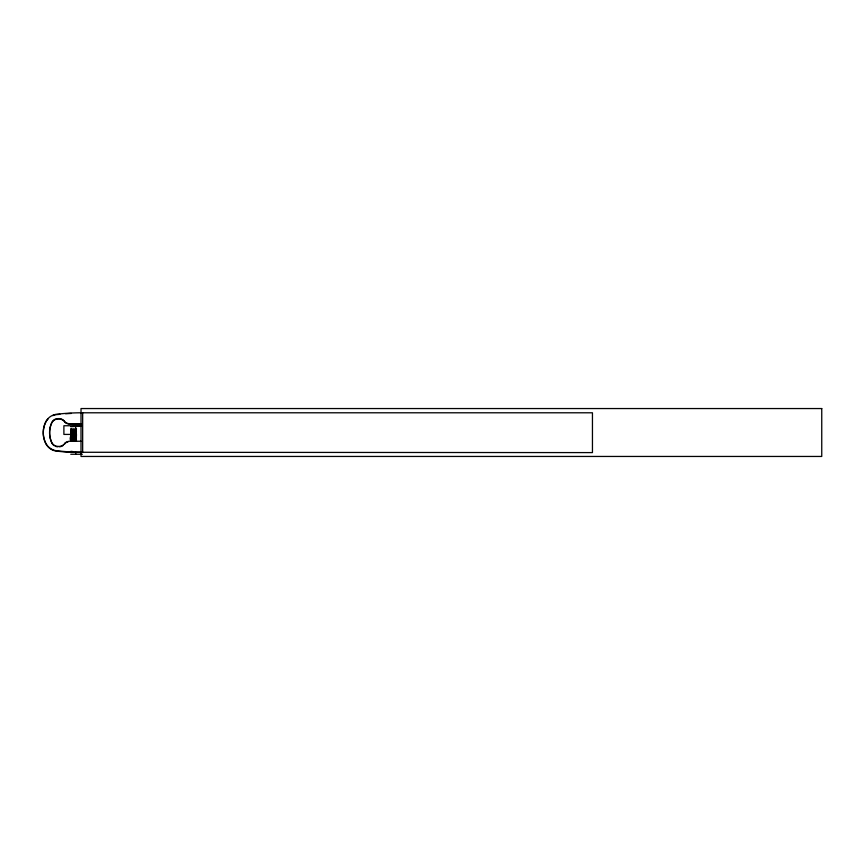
<?xml version="1.0" encoding="UTF-8"?>
<svg xmlns="http://www.w3.org/2000/svg" width="865" height="865" viewBox="0 0 865 865"><rect width="100%" height="100%" fill="white"/><g stroke="black" fill="none" stroke-linecap="round" stroke-linejoin="round"><path stroke-width="1.3" d="M70.854 440.88C68.562 437.539 73.201 430.781 72.195 440.577C74.012 442.675 73.968 433.754 72.195 435.949M70.779 433.852L70.789 428.997L72.033 429.494M70.865 440.577L71.006 435.949M71.017 434.295L70.919 429.127M72.033 440.447L70.768 440.955M70.865 434.111L71.979 434.349L72.228 429.051L72.984 428.975L73.006 434.349L72.184 433.852M75.677 433.852C73.774 436.501 73.795 426.791 75.677 429.494M75.677 440.447C73.849 443.183 73.774 433.343 75.677 436.079M75.882 436.079L76.552 435.571M71.449 428.997L71.449 434.349M71.449 435.582L71.276 440.891M76.444 433.754C75.893 435.419 75.882 429.581 76.444 431.246M76.444 439.15L76.282 439.669L76.401 436.349M71.265 434.349L71.276 429.051M70.757 426.694L82.359 426.034M81.018 423.764L69.395 423.764A9.028 9.028 0 0 1 65.221 422.207A7.417 7.417 0 0 0 57.998 418.606A6.931 6.931 0 0 0 51.673 422.715A24.004 24.004 0 0 0 51.673 442.285A6.931 6.931 0 0 0 57.998 446.394A7.417 7.417 0 0 0 65.221 442.793A9.028 9.028 0 0 1 69.395 441.236L81.018 441.236M81.018 424.153L69.395 424.153A9.028 9.028 0 0 1 65.221 422.596A7.417 7.417 0 0 0 57.998 418.995A6.931 6.931 0 0 0 51.673 423.104A24.004 24.004 0 0 0 51.673 442.675A6.931 6.931 0 0 0 54.225 445.67M81.169 425.742L63.891 425.742L63.891 434.414L71.99 434.414M76.552 428.975L75.904 429.127L75.882 431.667M76.552 434.371L75.882 433.852M76.552 440.955L75.882 440.447M70.725 451.4L72.282 451.4M70.757 452.265L592.449 452.6L592.449 412.789L81.018 412.789A208.281 208.281 0 0 0 57.998 414.119A14.056 14.056 0 0 0 45.337 422.715A24.004 24.004 0 0 0 45.337 442.285A14.056 14.056 0 0 0 57.998 450.881A208.281 208.281 0 0 0 81.018 452.211M70.757 454.255L82.337 454.255M71.265 435.582L71.449 440.934M82.662 412.789L82.662 452.211M75.731 426.413L75.731 440.999M75.731 452.265L75.731 454.255M75.601 430.727L75.601 434.273M75.601 436.111L75.601 439.669M66.183 442.599A9.028 9.028 0 0 0 65.221 443.183A7.417 7.417 0 0 1 64.378 444.329M66.519 442.437A9.028 9.028 0 0 1 67.924 441.918M57.998 446.783A6.931 6.931 0 0 1 55.403 446.275M63.34 445.302A7.417 7.417 0 0 1 59.415 446.805M71.417 452.352A208.281 208.281 0 0 1 57.998 451.271A14.056 14.056 0 0 1 45.337 442.675A24.004 24.004 0 0 1 45.337 423.104A14.056 14.056 0 0 1 48.321 418.649M59.912 414.303A208.281 208.281 0 0 0 57.998 414.508A14.056 14.056 0 0 0 52.754 415.643M65.654 413.784A208.281 208.281 0 0 1 71.417 413.427M73.309 429.354C71.06 442.026 78.315 427.461 73.309 429.354M73.309 435.949C70.887 448.6 78.574 434.057 73.309 435.949M821.75 408.55L81.018 408.55L81.018 456.45L821.75 456.45L821.75 408.55"/></g></svg>
